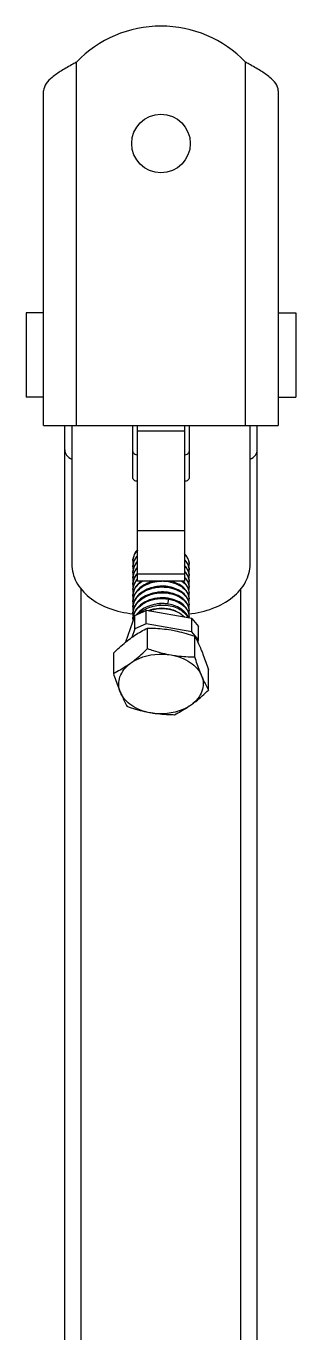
# Model space of a CAD drawing. Extents: x -409572 to -157272, y 600795 to 878326.
# Drawn here: x -392530 to -392236, y 802207 to 803628 of the extents above; entities that cross this region are included whole.
import ezdxf

# ---------------------------------------------------------------- set-up
doc = ezdxf.new("R2010")
doc.units = 0
doc.header["$LTSCALE"] = 1000
doc.header["$MEASUREMENT"] = 0
doc.layers.get('0').update_dxf_attribs({"linetype": 'CONTINUOUS'})

msp = doc.modelspace()

# ---------------------------------------------------------------- linework, layer by layer
for p, q in [((-392475.1, 803193.8), (-392475.1, 803589.1)), ((-392291.1, 803193.8), (-392291.1, 803589.1)), ((-392510.9, 803193.8), (-392510.9, 803557.8)), ((-392255.3, 803557.8), (-392255.3, 803193.8)), ((-392510.9, 803316.5), (-392530, 803316.5)), ((-392530, 803316.5), (-392530, 803224.5)), ((-392255.3, 803316.5), (-392236.1, 803316.5)), ((-392236.1, 803316.5), (-392236.1, 803224.5)), ((-392510.9, 803224.5), (-392530, 803224.5)), ((-392255.3, 803224.5), (-392236.1, 803224.5)), ((-392510.9, 803193.8), (-392255.3, 803193.8)), ((-392487.9, 801587.3), (-392487.9, 803193.8)), ((-392480.2, 803193.8), (-392480.2, 803042.8)), ((-392413.7, 803136.7), (-392413.7, 803193.8)), ((-392408.6, 803024.5), (-392408.6, 803193.8)), ((-392357.5, 803187.6), (-392408.6, 803187.6)), ((-392357.5, 803193.8), (-392357.5, 803024.5)), ((-392352.4, 803193.8), (-392352.4, 803136.7)), ((-392286, 803042.8), (-392286, 803193.8)), ((-392278.3, 801587.3), (-392278.3, 803193.8)), ((-392357.5, 803079.2), (-392408.6, 803079.2)), ((-392357.5, 803032), (-392408.6, 803032)), ((-392470, 801662.9), (-392470, 803016)), ((-392357.5, 803024.5), (-392408.6, 803024.5)), ((-392296.2, 801662.9), (-392296.2, 803016)), ((-392374.8, 803005), (-392376.1, 802999.7)), ((-392411.5, 802987.3), (-392421.8, 802958)), ((-392411.5, 802987.3), (-392399.2, 802992.6)), ((-392411.5, 802972.8), (-392411.5, 802987.3)), ((-392399.2, 802978.1), (-392399.2, 802992.6)), ((-392349.5, 802983.9), (-392399.2, 802992.6)), ((-392411.5, 802972.8), (-392414.9, 802963.3)), ((-392399.2, 802978.1), (-392411.5, 802972.8)), ((-392349.5, 802969.4), (-392399.2, 802978.1)), ((-392397.8, 802951.1), (-392397.8, 802973.5)), ((-392349.5, 802969.4), (-392349.5, 802983.9)), ((-392349.5, 802983.9), (-392342.1, 802975.1)), ((-392342.1, 802960.7), (-392342.1, 802975.1)), ((-392342.1, 802960.7), (-392349.5, 802969.4)), ((-392346.3, 802942.1), (-392346.3, 802964.5)), ((-392343, 802958.1), (-392342.1, 802960.7)), ((-392434.6, 802924), (-392434.6, 802946.5)), ((-392331.5, 802906), (-392331.5, 802928.4))]:
    msp.add_line(p, q)
msp.add_circle((-392383.1, 803500.5), 31.9)
for centre, radius, start, end in [((-392383.1, 803500.5), 127.8, 43.9455, 136.0545), ((-392379.6, 803409.5), 203.5, 117.9978, 119.2622), ((-392386.6, 803409.5), 203.5, 60.7378, 62.0022), ((-392390.9, 803043.1), 23.7, 138.472, 140.2955), ((-392390.7, 803042.2), 23.9, 138.4075, 138.7304), ((-392396.9, 803045.5), 16.8, 174.7523, 177.3019), ((-392396.9, 803045.5), 16.8, 177.3027, 179.992), ((-392396.8, 803045.5), 16.9, 180.0173, 189.9275), ((-392395.9, 803046.1), 17.9, 161.5413, 164.0381), ((-392395.9, 803039.8), 17.9, 161.5413, 164.0389), ((-392395.6, 803045.2), 18.2, 159.3246, 161.5398), ((-392395.6, 803038.9), 18.2, 159.3256, 161.5398), ((-392372.4, 803033.4), 21, 41.1985, 44.5335), ((-392372.4, 803027), 21, 41.2062, 44.5129), ((-392366.5, 803042.4), 14.1, 348.9554, 359.9474), ((-392366.4, 803042.3), 14, 359.9892, 3.2265), ((-392396.9, 803039.2), 16.8, 177.305, 180.0025), ((-392396.8, 803039.2), 16.9, 180.0276, 189.8759), ((-392396.9, 803032.9), 16.8, 177.3161, 179.989), ((-392396.8, 803032.9), 16.9, 180.0138, 189.8367), ((-392396.9, 803026.5), 16.8, 174.7418, 177.3015), ((-392396.9, 803026.5), 16.8, 177.3023, 179.995), ((-392395.9, 803033.4), 17.9, 161.5413, 164.0385), ((-392395.9, 803027.1), 17.9, 161.5413, 164.0376), ((-392395.6, 803032.5), 18.2, 159.3258, 161.5398), ((-392395.6, 803026.2), 18.2, 159.3249, 161.5398), ((-392391.1, 803018), 23.4, 138.3967, 141.6133), ((-392390.9, 803017), 23.7, 138.4377, 140.031), ((-392372.4, 803020.7), 21, 41.1907, 44.5341), ((-392372.4, 803014.4), 21, 41.2049, 44.5298), ((-392366.5, 803036), 14.1, 349.0023, 359.951), ((-392366.5, 803029.7), 14.1, 348.9469, 359.9595), ((-392366.4, 803036), 14, 359.9925, 3.2106), ((-392366.4, 803029.7), 14, 0.0016, 3.215), ((-392396.8, 803026.5), 16.9, 180.0203, 189.9184), ((-392396.9, 803020.2), 16.8, 177.308, 179.999), ((-392396.8, 803020.2), 16.9, 180.024, 189.859), ((-392396.9, 803013.9), 16.8, 174.7482, 177.3114), ((-392396.9, 803013.9), 16.8, 177.3122, 179.992), ((-392396.8, 803013.9), 16.9, 180.0173, 189.9253), ((-392395.9, 803020.8), 17.9, 161.5413, 164.0388), ((-392395.9, 803014.5), 17.9, 161.5413, 164.0384), ((-392395.9, 803008.1), 17.9, 161.5413, 164.0388), ((-392395.6, 803019.9), 18.2, 159.3257, 161.5398), ((-392395.6, 803013.6), 18.2, 159.3252, 161.5398), ((-392395.6, 803007.2), 18.2, 159.3251, 161.5398), ((-392391.2, 803011), 23.3, 138.4163, 142.3648), ((-392381.4, 802985.1), 34, 78.9677, 81.0182), ((-392374.2, 803006.2), 23.6, 47.6925, 50.7716), ((-392372.9, 803007.7), 21.7, 41.248, 47.7355), ((-392366.5, 803023.4), 14.1, 348.9984, 359.9503), ((-392366.5, 803017.1), 14.1, 348.9949, 359.9563), ((-392366.4, 803023.4), 14, 359.9919, 3.2231), ((-392366.4, 803017), 14, 359.998, 3.2133), ((-392396.9, 803007.6), 16.8, 177.3041, 179.9996), ((-392396.8, 803007.6), 16.9, 180.0245, 189.605), ((-392396.9, 803001.2), 16.8, 177.3143, 179.9937), ((-392396.8, 803001.2), 16.9, 180.0187, 189.8497), ((-392395.9, 803001.8), 17.9, 161.881, 164.0359), ((-392395.9, 802995.5), 17.9, 161.5413, 164.0382), ((-392395.8, 803001.8), 18, 161.544, 161.883), ((-392395.6, 803000.9), 18.2, 159.3259, 161.5398), ((-392395.6, 802994.6), 18.2, 159.3246, 161.5398), ((-392381.7, 802976.5), 36.3, 97.4815, 97.789), ((-392381.4, 802978.6), 34.1, 80.0433, 80.9667), ((-392381.5, 802958.8), 41.2, 80.7387, 82.5614), ((-392381.4, 802966.2), 33.9, 79.4958, 81.0948), ((-392381.3, 802966.5), 33.6, 78.82, 79.4945), ((-392366.5, 803010.7), 14.1, 348.938, 359.9563), ((-392366.5, 803004.4), 14.1, 349.0045, 359.951), ((-392366.4, 803010.7), 14, 359.9985, 3.2205), ((-392366.4, 803004.4), 14, 359.9925, 3.2199), ((-392366.4, 802998.1), 14, 0.0034, 3.2144), ((-392396.9, 802994.9), 16.8, 174.7549, 177.3062), ((-392396.9, 802994.9), 16.8, 177.307, 179.992), ((-392396.8, 802994.9), 16.9, 180.0173, 189.9289), ((-392396.9, 802988.6), 16.8, 177.3051, 180.0027), ((-392396.8, 802988.6), 16.9, 180.0278, 189.8922), ((-392395.9, 802989.2), 17.9, 161.5413, 164.0389), ((-392395.9, 802982.8), 17.9, 161.541, 164.1702), ((-392395.6, 802988.3), 18.2, 159.3254, 161.5398), ((-392395.5, 802981.9), 18.3, 159.2606, 161.5798), ((-392366.5, 802998.1), 14.1, 348.9821, 359.9616), ((-392366.5, 802991.8), 14.1, 348.9355, 359.9501), ((-392366.4, 802991.7), 14, 359.9923, 3.2257), ((-392366.4, 802985.4), 14, 355.7888, 3.2155), ((-392396.8, 802982.2), 16.9, 174.7806, 177.1426), ((-392396.9, 802982.2), 16.9, 177.1433, 179.9919), ((-392396.8, 802982.2), 16.9, 179.9935, 183.4685)]:
    msp.add_arc(centre, radius, start, end)
for points, knots in [([(-392479, 803587), (-392483.2, 803584.6), (-392491.1, 803580.1), (-392503, 803572.2), (-392510.9, 803563.6), (-392510.9, 803557.8)], [0, 0, 0, 0, 0.326101, 0.611119, 1, 1, 1, 1]), ([(-392255.3, 803557.8), (-392255.3, 803563.6), (-392263.2, 803572.2), (-392275.1, 803580.1), (-392282.9, 803584.6), (-392287.1, 803587)], [0, 0, 0, 0, 0.388881, 0.673899, 1, 1, 1, 1]), ([(-392487.9, 803167.5), (-392487.9, 803165.4), (-392486.1, 803160.9), (-392482.4, 803158.2), (-392480.2, 803157.1)], [0, 0, 0, 0, 0.461863, 1, 1, 1, 1]), ([(-392413.7, 803165.7), (-392413.7, 803164.7), (-392412.2, 803162.5), (-392409.9, 803162), (-392408.6, 803162)], [0, 0, 0, 0, 0.440239, 1, 1, 1, 1]), ([(-392357.5, 803162), (-392356.3, 803162), (-392353.9, 803162.5), (-392352.4, 803164.7), (-392352.4, 803165.7)], [0, 0, 0, 0, 0.559761, 1, 1, 1, 1]), ([(-392285.9, 803157.1), (-392283.8, 803158.2), (-392280, 803160.9), (-392278.3, 803165.4), (-392278.3, 803167.5)], [0, 0, 0, 0, 0.538137, 1, 1, 1, 1]), ([(-392408.6, 803133.1), (-392409.9, 803133.1), (-392412.2, 803133.6), (-392413.7, 803135.8), (-392413.7, 803136.7)], [0, 0, 0, 0, 0.559761, 1, 1, 1, 1]), ([(-392352.4, 803136.7), (-392352.4, 803135.8), (-392353.9, 803133.6), (-392356.3, 803133.1), (-392357.5, 803133.1)], [0, 0, 0, 0, 0.440239, 1, 1, 1, 1]), ([(-392409.2, 803058.3), (-392409.6, 803057.8), (-392411.1, 803055.8), (-392412.3, 803053.5), (-392412.8, 803051.7)], [0, 0, 0, 0, 0.25881, 1, 1, 1, 1]), ([(-392412.6, 803051.6), (-392412.4, 803052.2), (-392411.4, 803054.5), (-392410, 803056.6), (-392408.7, 803058)], [0, 0, 0, 0, 0.242679, 1, 1, 1, 1]), ([(-392480.2, 803042.8), (-392480.2, 803036.2), (-392476.4, 803022.2), (-392461.3, 803005.4), (-392439.5, 802993.6), (-392422.6, 802989.9), (-392413.7, 802989.1)], [0, 0, 0, 0, 0.212085, 0.446759, 0.711828, 1, 1, 1, 1]), ([(-392408.7, 803052.5), (-392409.1, 803052), (-392410.9, 803049.8), (-392412.2, 803047.4), (-392412.8, 803045.4)], [0, 0, 0, 0, 0.25985, 1, 1, 1, 1]), ([(-392408.6, 803046.2), (-392409.1, 803045.7), (-392410.9, 803043.5), (-392412.2, 803041), (-392412.8, 803039.1)], [0, 0, 0, 0, 0.25988, 1, 1, 1, 1]), ([(-392412.6, 803045.3), (-392412.4, 803045.9), (-392411.4, 803048.2), (-392409.9, 803050.3), (-392408.6, 803051.7)], [0, 0, 0, 0, 0.242549, 1, 1, 1, 1]), ([(-392412.6, 803039), (-392412.4, 803039.5), (-392411.4, 803041.9), (-392409.9, 803044), (-392408.7, 803045.4)], [0, 0, 0, 0, 0.242552, 1, 1, 1, 1]), ([(-392352.4, 803043.1), (-392352.4, 803045.2), (-392353.4, 803049.4), (-392355.9, 803052.9), (-392357.4, 803054.5)], [0, 0, 0, 0, 0.479607, 1, 1, 1, 1]), ([(-392357.4, 803053.7), (-392356, 803052.2), (-392353.6, 803049), (-392352.5, 803045), (-392352.4, 803043.1)], [0, 0, 0, 0, 0.520009, 1, 1, 1, 1]), ([(-392357.4, 803047.3), (-392356, 803045.9), (-392353.6, 803042.6), (-392352.5, 803038.7), (-392352.4, 803036.8)], [0, 0, 0, 0, 0.519993, 1, 1, 1, 1]), ([(-392352.4, 803036.8), (-392352.4, 803038.6), (-392353.2, 803042.5), (-392355.3, 803045.7), (-392356.6, 803047.2)], [0, 0, 0, 0, 0.482588, 1, 1, 1, 1]), ([(-392352.7, 802989), (-392343.8, 802989.8), (-392326.8, 802993.6), (-392305, 803005.3), (-392289.8, 803022.2), (-392286, 803036.2), (-392286, 803042.8)], [0, 0, 0, 0, 0.288185, 0.553327, 0.788006, 1, 1, 1, 1]), ([(-392408.7, 803039.9), (-392409.1, 803039.3), (-392410.9, 803037.2), (-392412.2, 803034.7), (-392412.8, 803032.8)], [0, 0, 0, 0, 0.259876, 1, 1, 1, 1]), ([(-392409.5, 803032.6), (-392409.9, 803032.1), (-392411.2, 803030.2), (-392412.3, 803028.1), (-392412.8, 803026.4)], [0, 0, 0, 0, 0.258068, 1, 1, 1, 1]), ([(-392412.6, 803032.6), (-392412.4, 803033.2), (-392411.4, 803035.5), (-392409.9, 803037.7), (-392408.6, 803039.1)], [0, 0, 0, 0, 0.242544, 1, 1, 1, 1]), ([(-392412.6, 803026.3), (-392412.4, 803026.8), (-392411.5, 803029), (-392410.2, 803030.9), (-392409.1, 803032.3)], [0, 0, 0, 0, 0.243219, 1, 1, 1, 1]), ([(-392357.4, 803041), (-392356, 803039.5), (-392353.6, 803036.3), (-392352.5, 803032.4), (-392352.4, 803030.5)], [0, 0, 0, 0, 0.52002, 1, 1, 1, 1]), ([(-392357.4, 803034.7), (-392356, 803033.2), (-392353.6, 803030), (-392352.5, 803026.1), (-392352.4, 803024.2)], [0, 0, 0, 0, 0.520002, 1, 1, 1, 1]), ([(-392357.4, 803028.4), (-392356, 803026.9), (-392353.6, 803023.7), (-392352.5, 803019.7), (-392352.4, 803017.8)], [0, 0, 0, 0, 0.520001, 1, 1, 1, 1]), ([(-392352.4, 803030.5), (-392352.4, 803032.3), (-392353.2, 803036.2), (-392355.3, 803039.4), (-392356.6, 803040.9)], [0, 0, 0, 0, 0.482583, 1, 1, 1, 1]), ([(-392352.4, 803024.2), (-392352.4, 803026), (-392353.2, 803029.8), (-392355.3, 803033.1), (-392356.6, 803034.6)], [0, 0, 0, 0, 0.482587, 1, 1, 1, 1]), ([(-392352.4, 803017.8), (-392352.4, 803019.7), (-392353.2, 803023.5), (-392355.3, 803026.8), (-392356.6, 803028.3)], [0, 0, 0, 0, 0.482586, 1, 1, 1, 1]), ([(-392408.7, 803027.2), (-392409.1, 803026.7), (-392410.9, 803024.5), (-392412.2, 803022.1), (-392412.8, 803020.1)], [0, 0, 0, 0, 0.259878, 1, 1, 1, 1]), ([(-392404.7, 803024.5), (-392406.6, 803023.1), (-392409.9, 803019.9), (-392412.2, 803015.9), (-392412.8, 803013.8)], [0, 0, 0, 0, 0.520421, 1, 1, 1, 1]), ([(-392389.8, 803024.5), (-392392.5, 803024), (-392397.7, 803022.5), (-392404.6, 803018.7), (-392409.9, 803013.7), (-392412.1, 803009.6), (-392412.8, 803007.5)], [0, 0, 0, 0, 0.276521, 0.537648, 0.778453, 1, 1, 1, 1]), ([(-392356.6, 803009.3), (-392360, 803013.1), (-392367.6, 803017.2), (-392378.5, 803019.2), (-392387.5, 803018.9), (-392396.1, 803016.8), (-392403.7, 803013), (-392409.6, 803007.8), (-392412.1, 803003.4), (-392412.8, 803001.1)], [0, 0, 0, 0, 0.235001, 0.369196, 0.507414, 0.643709, 0.772807, 0.891505, 1, 1, 1, 1]), ([(-392412.6, 803020), (-392412.4, 803020.5), (-392411.7, 803022.3), (-392410.6, 803024), (-392409.7, 803025.2)], [0, 0, 0, 0, 0.244171, 1, 1, 1, 1]), ([(-392412.6, 803013.7), (-392411.8, 803015.8), (-392409.3, 803020), (-392405.6, 803023.1), (-392403.6, 803024.5)], [0, 0, 0, 0, 0.478395, 1, 1, 1, 1]), ([(-392412.6, 803007.3), (-392411.7, 803009.9), (-392408.4, 803014.8), (-392401.2, 803020.2), (-392392.1, 803023.7), (-392385.5, 803024.5), (-392382.1, 803024.5)], [0, 0, 0, 0, 0.218898, 0.461373, 0.725247, 1, 1, 1, 1]), ([(-392412.6, 803001), (-392411.6, 803003.7), (-392408.1, 803008.9), (-392400.1, 803014.5), (-392390.2, 803017.8), (-392379.6, 803018.6), (-392369.3, 803016.8), (-392360.6, 803012.7), (-392354.4, 803006.6), (-392352.6, 803001.3), (-392352.4, 802998.9)], [0, 0, 0, 0, 0.114222, 0.241564, 0.380183, 0.523375, 0.662466, 0.789658, 0.901085, 1, 1, 1, 1]), ([(-392376.1, 803018.7), (-392377.2, 803018.9), (-392381.6, 803019.3), (-392386.1, 803019), (-392389.4, 803018.3)], [0, 0, 0, 0, 0.247797, 1, 1, 1, 1]), ([(-392380.2, 803024.5), (-392376.7, 803024.4), (-392369.8, 803023.3), (-392360.9, 803019.2), (-392354.5, 803013.1), (-392352.6, 803007.7), (-392352.4, 803005.2)], [0, 0, 0, 0, 0.291873, 0.559175, 0.79302, 1, 1, 1, 1]), ([(-392356.6, 803015.6), (-392357.6, 803016.7), (-392362.4, 803021.1), (-392368.7, 803023.6), (-392373.6, 803024.5)], [0, 0, 0, 0, 0.228177, 1, 1, 1, 1]), ([(-392360.3, 803024.5), (-392358.1, 803022.9), (-392354.3, 803019.1), (-392352.6, 803014), (-392352.4, 803011.5)], [0, 0, 0, 0, 0.52908, 1, 1, 1, 1]), ([(-392352.4, 803011.5), (-392352.4, 803013.3), (-392353.2, 803017.2), (-392355.3, 803020.4), (-392356.6, 803021.9)], [0, 0, 0, 0, 0.482585, 1, 1, 1, 1]), ([(-392352.4, 803005.2), (-392352.4, 803007), (-392353.2, 803010.9), (-392355.3, 803014.1), (-392356.6, 803015.6)], [0, 0, 0, 0, 0.482588, 1, 1, 1, 1]), ([(-392356.6, 803003), (-392360, 803006.8), (-392367.6, 803010.9), (-392378.5, 803012.9), (-392387.5, 803012.6), (-392396.1, 803010.5), (-392403.7, 803006.7), (-392409.6, 803001.5), (-392412.1, 802997.1), (-392412.8, 802994.8)], [0, 0, 0, 0, 0.234995, 0.369193, 0.507415, 0.643708, 0.772808, 0.891506, 1, 1, 1, 1]), ([(-392374.7, 803005.8), (-392378.7, 803006.4), (-392386.9, 803006.6), (-392398.4, 803003.6), (-392407.8, 802997.6), (-392411.8, 802991.6), (-392412.8, 802988.5)], [0, 0, 0, 0, 0.271171, 0.538307, 0.783282, 1, 1, 1, 1]), ([(-392412.6, 802994.7), (-392411.6, 802997.4), (-392408.1, 803002.6), (-392400.1, 803008.1), (-392390.2, 803011.5), (-392379.6, 803012.3), (-392369.3, 803010.5), (-392360.6, 803006.4), (-392354.4, 803000.3), (-392352.6, 802995), (-392352.4, 802992.5)], [0, 0, 0, 0, 0.11422, 0.241557, 0.38018, 0.523371, 0.662464, 0.789655, 0.901082, 1, 1, 1, 1]), ([(-392412.6, 802988.4), (-392411.5, 802991.4), (-392407.3, 802997.1), (-392398, 803002.9), (-392386.8, 803005.8), (-392378.8, 803005.6), (-392374.8, 803005)], [0, 0, 0, 0, 0.217951, 0.46337, 0.729831, 1, 1, 1, 1]), ([(-392376.1, 802999.7), (-392382.5, 803000.5), (-392395, 802999.4), (-392406, 802992.7), (-392409.6, 802988.2)], [0, 0, 0, 0, 0.526254, 1, 1, 1, 1]), ([(-392374.2, 803005.7), (-392375.5, 803005.9), (-392380.7, 803006.8), (-392386.2, 803006.4), (-392390.1, 803005.5)], [0, 0, 0, 0, 0.246468, 1, 1, 1, 1]), ([(-392376.1, 802999.7), (-392377.3, 802999.9), (-392381.8, 803000.4), (-392386.5, 803000), (-392389.8, 802999.2)], [0, 0, 0, 0, 0.247915, 1, 1, 1, 1]), ([(-392376.1, 803012.4), (-392376.9, 803012.5), (-392380.3, 803012.9), (-392383.8, 803012.8), (-392386.4, 803012.5)], [0, 0, 0, 0, 0.247252, 1, 1, 1, 1]), ([(-392374.8, 803005), (-392371.8, 803004.5), (-392366.2, 803002.9), (-392359, 802998.7), (-392354, 802993), (-392352.6, 802988.4), (-392352.4, 802986.2)], [0, 0, 0, 0, 0.290521, 0.554658, 0.788516, 1, 1, 1, 1]), ([(-392356.6, 802990.3), (-392357.6, 802991.5), (-392362.8, 802996.1), (-392369.6, 802998.6), (-392374.8, 802999.5)], [0, 0, 0, 0, 0.227377, 1, 1, 1, 1]), ([(-392356.6, 802996.6), (-392357.6, 802997.8), (-392362.7, 803002.4), (-392369.5, 803004.9), (-392374.7, 803005.8)], [0, 0, 0, 0, 0.22749, 1, 1, 1, 1]), ([(-392352.4, 802998.9), (-392352.4, 803000.7), (-392353.2, 803004.5), (-392355.3, 803007.8), (-392356.6, 803009.3)], [0, 0, 0, 0, 0.482586, 1, 1, 1, 1]), ([(-392352.4, 802992.5), (-392352.4, 802994.4), (-392353.2, 802998.2), (-392355.3, 803001.5), (-392356.6, 803003)], [0, 0, 0, 0, 0.482586, 1, 1, 1, 1]), ([(-392406.9, 802989.4), (-392403.2, 802992.8), (-392395.9, 802996.6), (-392385.4, 802998.6), (-392377.2, 802998.6), (-392369.4, 802997.1), (-392360.8, 802993.4), (-392355.5, 802988.5), (-392353.7, 802984.6)], [0, 0, 0, 0, 0.255096, 0.39268, 0.530602, 0.663916, 0.788307, 1, 1, 1, 1]), ([(-392366.2, 802991.3), (-392368.4, 802992.5), (-392378.2, 802996.1), (-392389.5, 802995.2), (-392396.8, 802992.2)], [0, 0, 0, 0, 0.239303, 1, 1, 1, 1]), ([(-392357.4, 802985.3), (-392361.8, 802989.9), (-392371.8, 802994.1), (-392385.4, 802994.7), (-392392.6, 802993.2), (-392396, 802992)], [0, 0, 0, 0, 0.470214, 0.736055, 1, 1, 1, 1]), ([(-392352.4, 802986.2), (-392352.4, 802988), (-392353.2, 802991.9), (-392355.3, 802995.1), (-392356.6, 802996.6)], [0, 0, 0, 0, 0.482589, 1, 1, 1, 1]), ([(-392353.2, 802984.6), (-392353.4, 802985.1), (-392354.2, 802987.1), (-392355.5, 802989), (-392356.6, 802990.3)], [0, 0, 0, 0, 0.241445, 1, 1, 1, 1]), ([(-392416.2, 802962.3), (-392414.7, 802963.5), (-392408.8, 802967.6), (-392402.6, 802971.2), (-392397.8, 802973.5)], [0, 0, 0, 0, 0.263099, 1, 1, 1, 1]), ([(-392397.8, 802973.5), (-392395.7, 802973.5), (-392387.1, 802973.3), (-392378.4, 802972.5), (-392372, 802971.4)], [0, 0, 0, 0, 0.246121, 1, 1, 1, 1]), ([(-392372, 802971.4), (-392369.9, 802971), (-392361.1, 802969.2), (-392352.6, 802966.7), (-392346.3, 802964.5)], [0, 0, 0, 0, 0.248499, 1, 1, 1, 1]), ([(-392434.6, 802946.5), (-392433.1, 802947.9), (-392427.3, 802953.5), (-392421.1, 802958.8), (-392416.2, 802962.3)], [0, 0, 0, 0, 0.257895, 1, 1, 1, 1]), ([(-392346.3, 802964.5), (-392345.6, 802963.4), (-392343, 802958.2), (-392340.6, 802952.9), (-392338.9, 802948.8)], [0, 0, 0, 0, 0.226572, 1, 1, 1, 1]), ([(-392416.2, 802935.2), (-392414.7, 802936.4), (-392408.2, 802941.3), (-392402.2, 802946.8), (-392397.8, 802951.1)], [0, 0, 0, 0, 0.240981, 1, 1, 1, 1]), ([(-392416.2, 802935.2), (-392413.3, 802937.4), (-392399.9, 802944.8), (-392383.5, 802946.3), (-392372, 802944.3)], [0, 0, 0, 0, 0.235366, 1, 1, 1, 1]), ([(-392397.8, 802951.1), (-392395.7, 802950.4), (-392387.3, 802947.6), (-392378.6, 802945.4), (-392372, 802944.3)], [0, 0, 0, 0, 0.251163, 1, 1, 1, 1]), ([(-392372, 802944.3), (-392368.2, 802943.6), (-392360.9, 802941.6), (-392351.2, 802936.6), (-392343.5, 802930), (-392340, 802924.5), (-392338.9, 802921.7)], [0, 0, 0, 0, 0.27851, 0.540172, 0.780428, 1, 1, 1, 1]), ([(-392372, 802944.3), (-392369.9, 802943.9), (-392361.3, 802942.6), (-392352.7, 802942.1), (-392346.3, 802942.1)], [0, 0, 0, 0, 0.254083, 1, 1, 1, 1]), ([(-392338.9, 802921.7), (-392339.5, 802923.3), (-392342.2, 802930), (-392344.5, 802936.8), (-392346.3, 802942.1)], [0, 0, 0, 0, 0.233658, 1, 1, 1, 1]), ([(-392338.9, 802948.8), (-392338.2, 802947.2), (-392335.6, 802940.5), (-392333.2, 802933.7), (-392331.5, 802928.4)], [0, 0, 0, 0, 0.233658, 1, 1, 1, 1]), ([(-392416.2, 802935.2), (-392417.8, 802934.1), (-392423.6, 802930), (-392429.9, 802926.4), (-392434.6, 802924)], [0, 0, 0, 0, 0.263099, 1, 1, 1, 1]), ([(-392427.3, 802903.7), (-392428.4, 802906.3), (-392429.6, 802912), (-392428.2, 802920.8), (-392423.6, 802928.9), (-392418.9, 802933.3), (-392416.2, 802935.2)], [0, 0, 0, 0, 0.238229, 0.47528, 0.726056, 1, 1, 1, 1]), ([(-392427.3, 802903.7), (-392427.9, 802905.2), (-392430.6, 802911.9), (-392432.9, 802918.8), (-392434.6, 802924)], [0, 0, 0, 0, 0.233658, 1, 1, 1, 1]), ([(-392338.9, 802921.7), (-392337.8, 802919.1), (-392336.5, 802913.3), (-392338, 802904.5), (-392342.6, 802896.4), (-392347.3, 802892.1), (-392349.9, 802890.1)], [0, 0, 0, 0, 0.238229, 0.47528, 0.726056, 1, 1, 1, 1]), ([(-392338.9, 802921.7), (-392338.3, 802920.2), (-392336, 802914.9), (-392333.5, 802909.7), (-392331.5, 802906)], [0, 0, 0, 0, 0.275005, 1, 1, 1, 1]), ([(-392427.3, 802903.7), (-392426.7, 802902.2), (-392424.4, 802896.9), (-392421.9, 802891.6), (-392419.9, 802888)], [0, 0, 0, 0, 0.275005, 1, 1, 1, 1]), ([(-392394.1, 802881.1), (-392397.9, 802881.8), (-392405.2, 802883.8), (-392415, 802888.7), (-392422.6, 802895.3), (-392426.1, 802900.8), (-392427.3, 802903.7)], [0, 0, 0, 0, 0.27851, 0.540172, 0.780428, 1, 1, 1, 1]), ([(-392349.9, 802890.1), (-392348.4, 802891.3), (-392341.9, 802896.2), (-392335.9, 802901.7), (-392331.5, 802906)], [0, 0, 0, 0, 0.240981, 1, 1, 1, 1]), ([(-392394.1, 802881.1), (-392396.3, 802881.5), (-392405, 802883.2), (-392413.6, 802885.8), (-392419.9, 802888)], [0, 0, 0, 0, 0.248499, 1, 1, 1, 1]), ([(-392349.9, 802890.1), (-392352.8, 802888), (-392366.3, 802880.6), (-392382.6, 802879.1), (-392394.1, 802881.1)], [0, 0, 0, 0, 0.235366, 1, 1, 1, 1]), ([(-392349.9, 802890.1), (-392351.5, 802889), (-392357.3, 802884.9), (-392363.6, 802881.3), (-392368.3, 802878.9)], [0, 0, 0, 0, 0.263099, 1, 1, 1, 1]), ([(-392368.3, 802878.9), (-392370.5, 802879), (-392379.1, 802879.1), (-392387.7, 802880), (-392394.1, 802881.1)], [0, 0, 0, 0, 0.246121, 1, 1, 1, 1])]:
    msp.add_open_spline(points, degree=3, knots=knots)
for points in [[(-392413.1, 803051), (-392413.5, 803049.5), (-392413.7, 803047.9), (-392413.7, 803046.3)], [(-392413.7, 803047), (-392413.6, 803048.4), (-392413.3, 803049.7), (-392412.8, 803051)], [(-392413.1, 803044.7), (-392413.5, 803043.2), (-392413.7, 803041.6), (-392413.7, 803040)], [(-392413.7, 803040), (-392413.7, 803041.6), (-392413.3, 803043.1), (-392412.8, 803044.6)], [(-392413.1, 803038.4), (-392413.5, 803036.8), (-392413.7, 803035.2), (-392413.7, 803033.6)], [(-392413.7, 803033.6), (-392413.7, 803035.2), (-392413.3, 803036.8), (-392412.8, 803038.3)], [(-392413.1, 803032), (-392413.5, 803030.5), (-392413.7, 803028.9), (-392413.7, 803027.3)], [(-392413.7, 803028.1), (-392413.6, 803029.4), (-392413.3, 803030.7), (-392412.8, 803032)], [(-392413.1, 803025.7), (-392413.5, 803024.2), (-392413.7, 803022.6), (-392413.7, 803021)], [(-392413.7, 803021), (-392413.7, 803022.6), (-392413.3, 803024.2), (-392412.8, 803025.7)], [(-392413.1, 803019.4), (-392413.5, 803017.9), (-392413.7, 803016.3), (-392413.7, 803014.7)], [(-392413.7, 803015.4), (-392413.6, 803016.7), (-392413.3, 803018.1), (-392412.8, 803019.3)], [(-392413.1, 803013.1), (-392413.5, 803011.5), (-392413.7, 803009.9), (-392413.7, 803008.4)], [(-392413.7, 803008.3), (-392413.7, 803009.9), (-392413.3, 803011.5), (-392412.8, 803013)], [(-392413.1, 803006.7), (-392413.5, 803005.2), (-392413.7, 803003.6), (-392413.7, 803002)], [(-392413.7, 803002), (-392413.7, 803003.6), (-392413.3, 803005.2), (-392412.8, 803006.7)], [(-392413.1, 803000.4), (-392413.5, 802998.9), (-392413.7, 802997.3), (-392413.7, 802995.7)], [(-392413.7, 802996.4), (-392413.6, 802997.8), (-392413.3, 802999.1), (-392412.8, 803000.4)], [(-392413.1, 802994.1), (-392413.5, 802992.6), (-392413.7, 802991), (-392413.7, 802989.4)], [(-392413.7, 802989.4), (-392413.7, 802991), (-392413.3, 802992.5), (-392412.8, 802994)], [(-392413.1, 802987.7), (-392413.5, 802986.2), (-392413.7, 802984.6), (-392413.7, 802983.1)], [(-392413.7, 802983.7), (-392413.6, 802985.1), (-392413.3, 802986.4), (-392412.8, 802987.7)]]:
    msp.add_open_spline(points, degree=3)

doc.saveas('drawing.dxf')
